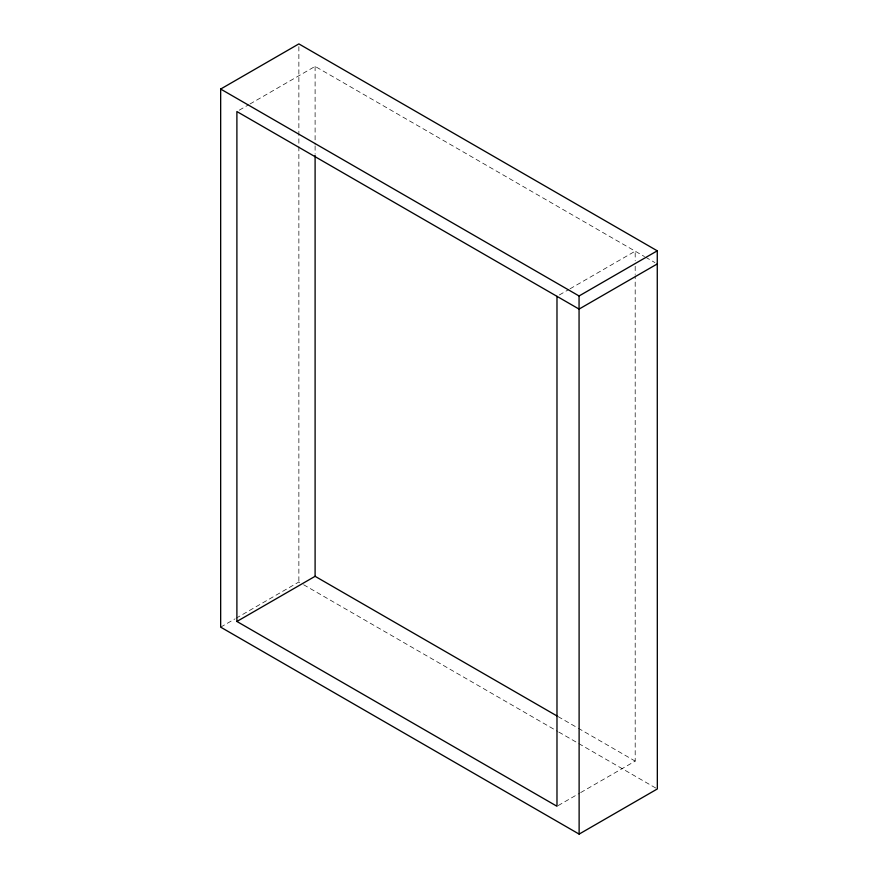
<?xml version="1.0" encoding="UTF-8"?>
<svg xmlns="http://www.w3.org/2000/svg" width="878" height="878" viewBox="0 0 878 878"><rect width="100%" height="100%" fill="white"/><g stroke="black" fill="none" stroke-linecap="round" stroke-linejoin="round"><path stroke-width="0.66" stroke-dasharray="4.39 3.29" d="M239.266 110.178L248.748 104.701M249.934 104.021L315.103 66.388L644.485 256.552M559.352 294.975L568.834 289.499M570.02 288.818L635.189 251.185L635.189 260.788M220.663 627.144L234.887 618.935M236.072 618.255L298.871 581.993L302.438 584.046M558.167 805.576L579.491 793.262M580.676 792.582L635.189 761.105L635.189 275.857M645.648 257.232L654.944 262.599M558.134 716.624L577.098 727.577M578.284 728.257L635.189 761.105M303.623 584.737L557.629 731.385M558.814 732.065L657.337 788.949M635.189 266.264L635.189 274.496M315.103 66.388L315.103 144.519M315.103 145.891L315.103 154.122M298.871 46.644L298.871 145.221M298.871 146.593L298.871 581.993"/><path stroke-width="1.32" d="M220.663 89.051L298.871 43.9L657.271 250.823L657.337 788.949L579.129 834.1L220.663 627.144L220.663 89.051L579.063 295.974L579.129 834.1M579.063 295.974L657.271 250.823M657.271 263.938L579.063 309.089L236.895 111.539L236.895 621.459L315.103 576.308L556.948 715.932M236.895 621.459L556.981 806.267L556.981 296.347M315.103 155.483L315.103 576.308"/></g></svg>
